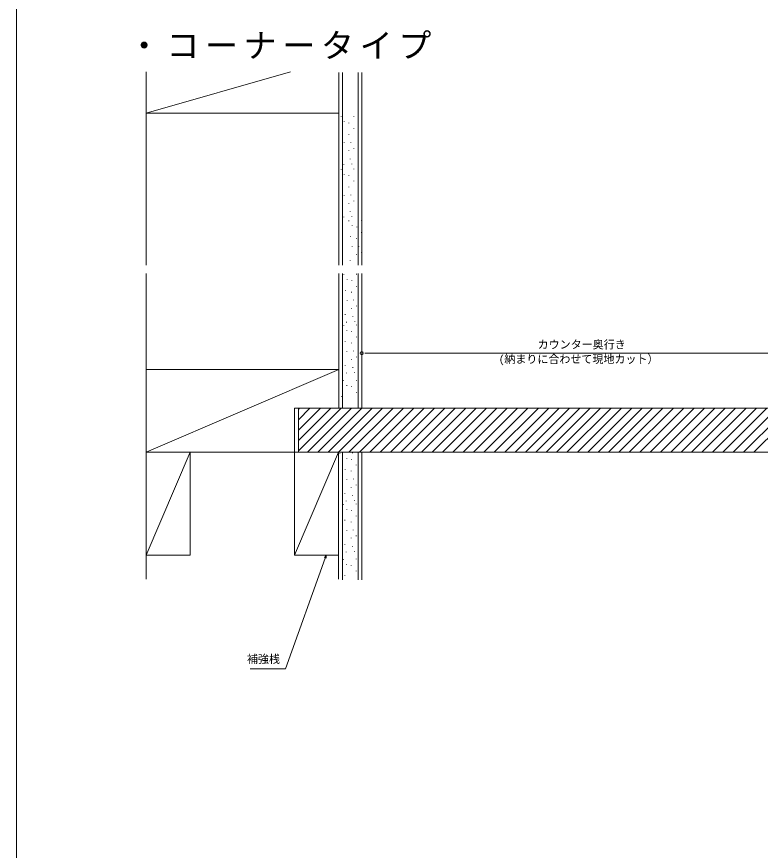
# Model space of a CAD drawing. Units: millimetres, scale not verified. Extents: x -1262 to -212, y -891 to 694.
# Drawn here: x -1261.5 to -856.3, y -437 to 17 of the extents above; entities that cross this region are included whole.
import ezdxf
from ezdxf.enums import TextEntityAlignment as Align

# ---------------------------------------------------------------- set-up
doc = ezdxf.new("R2010")
doc.units = ezdxf.units.MM
doc.header["$LTSCALE"] = 3
for name, color, linetype, lineweight in [('0-1_USER1', 7, 'Continuous', 9), ('0-3_YKK_11', 7, 'Continuous', 9), ('0-5_YSS_K', 3, 'Continuous', 9), ('0-7_YKK_D', 6, 'Continuous', 9)]:
    doc.layers.add(name, color=color, linetype=linetype, lineweight=lineweight)
doc.layers.add('0-2_YKK_ZWAK', color=3, linetype='Continuous')
doc.styles.add('ＭＳ ゴシック', font='')
doc.styles.get('ＭＳ ゴシック').set_extended_font_data('MS Gothic')

msp = doc.modelspace()

# ---------------------------------------------------------------- linework, layer by layer
at = {"layer": '0-1_USER1'}
msp.add_line((-1261.5, -891), (-1261.5, 639), dxfattribs=at)
at = {"layer": '0-3_YKK_11'}
for p, q in [((-1108.022, -196.851), (-1107.359, -196.188)), ((-1108.022, -202.508), (-1101.702, -196.188)), ((-1108.022, -208.165), (-1096.045, -196.188)), ((-1108.022, -213.822), (-1090.388, -196.188)), ((-1108.022, -219.479), (-1084.731, -196.188)), ((-1108.022, -196.188), (-1108.022, -220.188)), ((-845.022, -196.188), (-1108.022, -196.188)), ((-1103.075, -220.188), (-1079.075, -196.188)), ((-1097.418, -220.188), (-1073.418, -196.188)), ((-1091.761, -220.188), (-1067.761, -196.188)), ((-1086.104, -220.188), (-1062.104, -196.188)), ((-1080.447, -220.188), (-1056.447, -196.188)), ((-1074.79, -220.188), (-1050.79, -196.188)), ((-1069.133, -220.188), (-1045.133, -196.188)), ((-1063.477, -220.188), (-1039.477, -196.188)), ((-1057.82, -220.188), (-1033.82, -196.188)), ((-1052.163, -220.188), (-1028.163, -196.188)), ((-1046.506, -220.188), (-1022.506, -196.188)), ((-1040.849, -220.188), (-1016.849, -196.188)), ((-1035.192, -220.188), (-1011.192, -196.188)), ((-1029.535, -220.188), (-1005.535, -196.188)), ((-1023.879, -220.188), (-999.879, -196.188)), ((-1018.222, -220.188), (-994.222, -196.188)), ((-1012.565, -220.188), (-988.565, -196.188)), ((-1006.908, -220.188), (-982.908, -196.188)), ((-1001.251, -220.188), (-977.251, -196.188)), ((-995.594, -220.188), (-971.594, -196.188)), ((-989.937, -220.188), (-965.937, -196.188)), ((-984.281, -220.188), (-960.281, -196.188)), ((-978.624, -220.188), (-954.624, -196.188)), ((-972.967, -220.188), (-948.967, -196.188)), ((-967.31, -220.188), (-943.31, -196.188)), ((-961.653, -220.188), (-937.653, -196.188)), ((-955.996, -220.188), (-931.996, -196.188)), ((-950.339, -220.188), (-926.339, -196.188)), ((-944.683, -220.188), (-920.683, -196.188)), ((-939.026, -220.188), (-915.026, -196.188)), ((-933.369, -220.188), (-909.369, -196.188)), ((-927.712, -220.188), (-903.712, -196.188)), ((-922.055, -220.188), (-898.055, -196.188)), ((-916.398, -220.188), (-892.398, -196.188)), ((-910.741, -220.188), (-886.742, -196.188)), ((-905.085, -220.188), (-881.085, -196.188)), ((-899.428, -220.188), (-875.428, -196.188)), ((-893.771, -220.188), (-869.771, -196.188)), ((-888.114, -220.188), (-864.114, -196.188)), ((-882.457, -220.188), (-858.457, -196.188)), ((-876.8, -220.188), (-852.8, -196.188)), ((-871.143, -220.188), (-847.143, -196.188)), ((-865.487, -220.188), (-841.9, -196.601)), ((-859.83, -220.188), (-838.058, -198.416)), ((-1108.022, -220.188), (-845.022, -220.188))]:
    msp.add_line(p, q, dxfattribs=at)
at = {"layer": '0-5_YSS_K'}
for p, q in [((-1191.022, -12.921), (-1191.022, -35.421)), ((-1191.022, -12.921), (-1191.022, -118.217)), ((-1191.022, -35.421), (-1112.272, -12.921)), ((-1086.022, -13.397), (-1086.022, -118.217)), ((-1084.022, -13.397), (-1084.022, -118.217)), ((-1075.522, -13.397), (-1075.522, -118.217)), ((-1073.522, -13.397), (-1073.522, -118.217)), ((-1086.022, -35.421), (-1191.022, -35.421)), ((-1084.779, -37.39), (-1084.779, -37.589)), ((-1083.007, -40.073), (-1083.007, -40.272)), ((-1080.445, -40.768), (-1080.445, -40.968)), ((-1077.82, -37.191), (-1077.82, -37.39)), ((-1077.82, -43.742), (-1077.82, -43.941)), ((-1083.925, -46.019), (-1083.925, -46.218)), ((-1080.603, -47), (-1080.603, -47.199)), ((-1083.007, -51.502), (-1083.007, -51.701)), ((-1079.404, -51.312), (-1079.404, -51.512)), ((-1080.603, -55.804), (-1080.603, -56.003)), ((-1077.82, -54.554), (-1077.82, -54.753)), ((-1084.022, -59.156), (-1084.022, -59.356)), ((-1083.263, -63.332), (-1083.263, -63.531)), ((-1079.784, -60.295), (-1079.784, -60.494)), ((-1078.835, -63.142), (-1078.835, -63.341)), ((-1084.779, -66.067), (-1084.779, -66.266)), ((-1077.82, -65.868), (-1077.82, -66.067)), ((-1083.007, -68.749), (-1083.007, -68.949)), ((-1080.445, -69.445), (-1080.445, -69.645)), ((-1077.82, -72.418), (-1077.82, -72.618)), ((-1083.925, -74.696), (-1083.925, -74.895)), ((-1080.603, -75.676), (-1080.603, -75.876)), ((-1083.007, -80.179), (-1083.007, -80.378)), ((-1079.404, -79.989), (-1079.404, -80.189)), ((-1080.603, -84.481), (-1080.603, -84.68)), ((-1077.82, -83.23), (-1077.82, -83.43)), ((-1084.022, -87.833), (-1084.022, -88.033)), ((-1079.784, -88.972), (-1079.784, -89.171)), ((-1083.263, -92.008), (-1083.263, -92.208)), ((-1080.517, -94.042), (-1080.517, -94.241)), ((-1078.835, -91.819), (-1078.835, -92.018)), ((-1073.558, -93.843), (-1073.558, -94.042)), ((-1078.746, -96.724), (-1078.746, -96.924)), ((-1076.184, -97.42), (-1076.184, -97.62)), ((-1079.663, -102.671), (-1079.663, -102.87)), ((-1076.342, -103.651), (-1076.342, -103.851)), ((-1073.558, -100.393), (-1073.558, -100.593)), ((-1078.746, -108.154), (-1078.746, -108.353)), ((-1075.143, -107.964), (-1075.143, -108.164)), ((-1076.342, -112.456), (-1076.342, -112.655)), ((-1073.558, -111.205), (-1073.558, -111.405)), ((-1079.761, -115.808), (-1079.761, -116.008)), ((-1075.522, -116.947), (-1075.522, -117.146)), ((-1191.022, -122.77), (-1191.022, -289.281)), ((-1086.022, -122.77), (-1086.022, -196.188)), ((-1084.022, -122.77), (-1084.022, -196.188)), ((-1083.277, -123.286), (-1083.277, -123.486)), ((-1081.506, -125.969), (-1081.506, -126.168)), ((-1078.944, -126.665), (-1078.944, -126.864)), ((-1076.318, -123.087), (-1076.318, -123.286)), ((-1075.522, -122.77), (-1075.522, -196.188)), ((-1073.522, -122.77), (-1073.522, -196.188)), ((-1076.318, -129.638), (-1076.318, -129.837)), ((-1082.423, -131.915), (-1082.423, -132.115)), ((-1079.102, -132.896), (-1079.102, -133.095)), ((-1081.506, -137.398), (-1081.506, -137.598)), ((-1077.903, -137.209), (-1077.903, -137.408)), ((-1076.318, -140.45), (-1076.318, -140.649)), ((-1082.52, -145.053), (-1082.52, -145.252)), ((-1079.102, -141.7), (-1079.102, -141.899)), ((-1081.761, -149.228), (-1081.761, -149.427)), ((-1078.282, -146.191), (-1078.282, -146.391)), ((-1077.333, -149.038), (-1077.333, -149.237)), ((-1083.31, -151.016), (-1083.31, -151.215)), ((-1081.539, -153.698), (-1081.539, -153.898)), ((-1076.352, -150.817), (-1076.352, -151.016)), ((-1078.977, -154.394), (-1078.977, -154.594)), ((-1076.352, -157.367), (-1076.352, -157.567)), ((-1082.456, -159.645), (-1082.456, -159.844)), ((-1079.135, -160.625), (-1079.135, -160.825)), ((-1081.539, -165.128), (-1081.539, -165.327)), ((-1077.936, -164.938), (-1077.936, -165.137)), ((-1079.135, -169.43), (-1079.135, -169.629)), ((-1076.352, -168.179), (-1076.352, -168.379)), ((-1082.554, -172.782), (-1082.554, -172.982)), ((-1081.795, -176.957), (-1081.795, -177.157)), ((-1078.315, -173.921), (-1078.315, -174.12)), ((-1077.367, -176.768), (-1077.367, -176.967)), ((-1083.349, -181.039), (-1083.349, -181.238)), ((-1076.39, -180.839), (-1076.39, -181.039)), ((-1081.578, -183.721), (-1081.578, -183.921)), ((-1079.016, -184.417), (-1079.016, -184.616)), ((-1084.495, -189.668), (-1084.495, -189.867)), ((-1076.39, -187.39), (-1076.39, -187.59)), ((-1110.177, -196.188), (-1110.177, -276.186)), ((-1167.024, -220.188), (-1191.022, -276.186)), ((-1086.179, -220.188), (-1110.177, -276.186)), ((-1086.179, -220.188), (-1086.179, -289.281)), ((-1085.434, -220.705), (-1085.434, -220.904)), ((-1084.022, -220.188), (-1084.022, -289.572)), ((-1078.475, -220.505), (-1078.475, -220.705)), ((-1075.522, -220.188), (-1075.522, -289.572)), ((-1073.522, -220.188), (-1073.522, -289.572)), ((-1081.662, -223.387), (-1081.662, -223.587)), ((-1079.1, -224.083), (-1079.1, -224.282)), ((-1082.58, -229.334), (-1082.58, -229.533)), ((-1079.259, -230.314), (-1079.259, -230.513)), ((-1076.475, -227.056), (-1076.475, -227.256)), ((-1081.662, -234.817), (-1081.662, -235.016)), ((-1078.059, -234.627), (-1078.059, -234.826)), ((-1079.259, -239.118), (-1079.259, -239.318)), ((-1076.475, -237.868), (-1076.475, -238.067)), ((-1082.677, -242.471), (-1082.677, -242.67)), ((-1078.439, -243.61), (-1078.439, -243.809)), ((-1083.467, -248.434), (-1083.467, -248.634)), ((-1081.918, -246.646), (-1081.918, -246.846)), ((-1077.49, -246.456), (-1077.49, -246.656)), ((-1076.509, -248.235), (-1076.509, -248.434)), ((-1081.696, -251.117), (-1081.696, -251.316)), ((-1079.134, -251.813), (-1079.134, -252.012)), ((-1082.613, -257.063), (-1082.613, -257.262)), ((-1079.292, -258.044), (-1079.292, -258.243)), ((-1076.509, -254.786), (-1076.509, -254.985)), ((-1081.696, -262.546), (-1081.696, -262.746)), ((-1078.093, -262.356), (-1078.093, -262.556)), ((-1079.292, -266.848), (-1079.292, -267.047)), ((-1076.509, -265.598), (-1076.509, -265.797)), ((-1082.711, -270.201), (-1082.711, -270.4)), ((-1078.472, -271.339), (-1078.472, -271.539)), ((-1086.179, -276.186), (-1110.177, -276.186)), ((-1081.952, -274.376), (-1081.952, -274.575)), ((-1077.523, -274.186), (-1077.523, -274.385)), ((-1083.506, -278.457), (-1083.506, -278.656)), ((-1081.735, -281.139), (-1081.735, -281.339)), ((-1076.547, -278.258), (-1076.547, -278.457)), ((-1079.173, -281.835), (-1079.173, -282.035)), ((-1076.547, -284.808), (-1076.547, -285.008)), ((-1082.652, -287.086), (-1082.652, -287.285))]:
    msp.add_line(p, q, dxfattribs=at)
at = {"layer": '0-5_YSS_K', "color": 7}
msp.add_line((-1110.177, -196.188), (-1106.022, -196.188), dxfattribs=at)
at = {"layer": '0-5_YSS_K'}
for points in [[(-1191.022, -175.188), (-1086.022, -175.188), (-1191.022, -220.188)], [(-1167.024, -220.188), (-1167.024, -276.186), (-1191.022, -276.186)], [(-1086.022, -220.188), (-1191.022, -220.188), (-1191.022, -238.198)]]:
    msp.add_lwpolyline(points, dxfattribs=at)
at = {"layer": '0-7_YKK_D'}
for p, q in [((-1071.822, -166.188), (-1070.122, -166.188)), ((-836.422, -166.188), (-1070.122, -166.188)), ((-1092.81, -276.186), (-1093.383, -277.786))]:
    msp.add_line(p, q, dxfattribs=at)
for points in [[(-1093.812, -277.632), (-1092.81, -276.186), (-1092.955, -277.94)], [(-1093.383, -277.786), (-1115.004, -338.085), (-1134.344, -338.085)]]:
    msp.add_lwpolyline(points, dxfattribs=at)
for start, end in [(0, 180), (180, 0)]:
    msp.add_arc((-1073.522, -166.188), 0.85, start, end, dxfattribs=at)

# ---------------------------------------------------------------- texts
at = {"layer": '0-2_YKK_ZWAK', "insert": (-1201.042, -6.031), "char_height": 13.2, "attachment_point": 7, "style": 'ＭＳ ゴシック'}
msp.add_mtext('\\T1.17;・コーナータイプ', dxfattribs=at)
at = {"layer": '0-7_YKK_D', "color": 4, "style": 'ＭＳ ゴシック'}
for s, p in [('カウンター奥行き', (-977.65, -165.036)), ('(納まりに合わせて現地カット）', (-998.787, -172.99)), ('補強桟', (-1136.051, -336.324))]:
    msp.add_text(s, height=4.399, dxfattribs=at).set_placement(p, align=Align.BOTTOM_LEFT)

doc.saveas('drawing.dxf')
